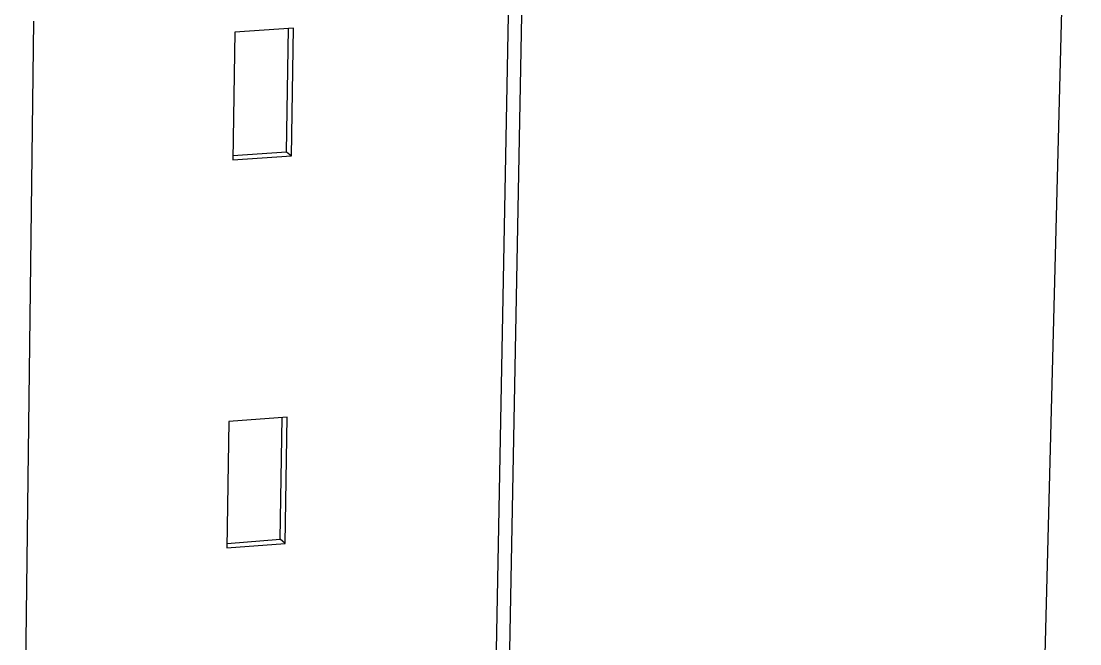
# Model space of a CAD drawing. Header units: millimetres. Extents: x 430 to 4403, y -1522 to 1254.
# Drawn here: x 1350.6 to 1449.2, y -533.1 to -475.2 of the extents above; entities that cross this region are included whole.
import ezdxf

# ---------------------------------------------------------------- set-up
doc = ezdxf.new("R2010")
doc.units = ezdxf.units.MM
doc.header["$MEASUREMENT"] = 0
doc.layers.add('Utwórz2D linie widoczne', color=7, linetype='Continuous', true_color=0x000000)

msp = doc.modelspace()

# ---------------------------------------------------------------- linework, layer by layer
at = {"layer": 'Utwórz2D linie widoczne'}
for p, q in [((1449.167, -408.138), (1440.229, -753.212)), ((1394.327, -561.902), (1396.035, -471.076)), ((1395.55, -563.014), (1397.277, -472.024)), ((1351.76, -475.191), (1350.597, -566.701)), ((1375.944, -475.827), (1370.494, -476.208)), ((1375.303, -487.344), (1375.486, -475.859)), ((1375.753, -487.711), (1375.944, -475.827)), ((1370.494, -476.208), (1370.312, -488.1)), ((1370.312, -488.1), (1375.753, -487.711)), ((1370.318, -487.7), (1375.303, -487.344)), ((1375.303, -487.344), (1375.753, -487.711)), ((1369.94, -512.442), (1369.76, -524.215)), ((1375.363, -512.036), (1369.94, -512.442)), ((1374.726, -523.41), (1374.908, -512.07)), ((1375.174, -523.802), (1375.363, -512.036)), ((1369.76, -524.215), (1375.174, -523.802)), ((1369.766, -523.789), (1374.726, -523.41)), ((1375.174, -523.802), (1374.726, -523.41))]:
    msp.add_line(p, q, dxfattribs=at)

doc.saveas('drawing.dxf')
